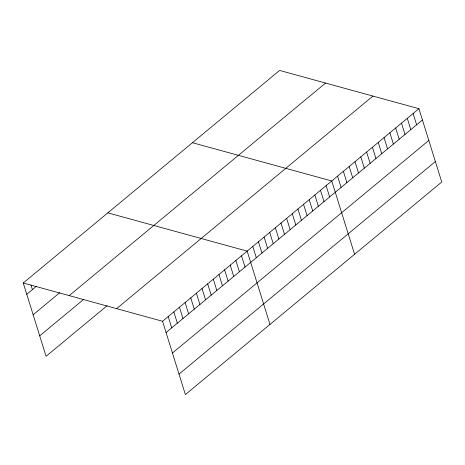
<?xml version="1.0" encoding="UTF-8"?>
<svg xmlns="http://www.w3.org/2000/svg" width="465" height="465" viewBox="0 0 465 465"><rect width="100%" height="100%" fill="white"/><g stroke="black" fill="none" stroke-linecap="round" stroke-linejoin="round"><path stroke-width="0.7" d="M23.25 282.993L279.61 70.436L418.919 108.705L441.75 182.007L185.39 394.564L162.558 321.263L23.25 282.993L46.082 356.295L107.095 305.708M26.767 294.287L36.508 286.207M33.143 314.747L59.799 292.642M69.221 295.624L325.581 83.066M39.705 335.835L83.799 299.274M116.587 308.632L372.947 96.075M162.558 321.263L418.919 108.705M166.075 332.551L422.435 119.993M172.445 353.016L428.811 140.459M179.013 374.098L435.374 161.541M192.446 142.709L331.754 180.972L354.586 254.274M107.851 212.854L247.159 251.117L269.991 324.419M413.106 113.524L416.623 124.812M407.299 118.343L410.816 129.63M401.487 123.155L405.003 134.449M395.674 127.974L399.191 139.268M389.868 132.792L393.384 144.086M384.055 137.611L387.572 148.905M378.243 142.43L381.759 153.717M372.43 147.248L375.947 158.536M366.623 152.067L370.14 163.355M360.811 156.885L364.327 168.173M354.998 161.704L358.515 172.992M349.192 166.522L352.708 177.81M343.379 171.335L346.896 182.629M337.567 176.154L341.083 187.447M326.116 185.651L329.633 196.939M320.478 190.325L323.995 201.618M314.834 195.004L318.351 206.291M309.196 199.677L312.713 210.971M303.558 204.356L307.074 215.644M297.914 209.029L301.436 220.323M292.276 213.708L295.792 224.996M286.638 218.381L290.154 229.675M281 223.061L284.516 234.348M275.356 227.74L278.872 239.027M269.717 232.413L273.234 243.707M264.079 237.092L267.596 248.38M258.435 241.765L261.952 253.059M252.797 246.444L256.314 257.732M241.515 255.797L245.032 267.084M235.877 260.47L239.394 271.763M230.239 265.149L233.756 276.437M224.595 269.822L228.112 281.116M218.957 274.501L222.473 285.789M213.319 279.174L216.835 290.468M207.675 283.853L211.191 295.141M202.037 288.527L205.553 299.82M196.399 293.206L199.915 304.494M190.76 297.879L194.277 309.173M185.117 302.558L188.633 313.846M179.478 307.231L182.995 318.525M173.84 311.91L177.357 323.198M168.196 316.589L171.713 327.877M30.957 284.964L32.405 289.608"/></g></svg>
